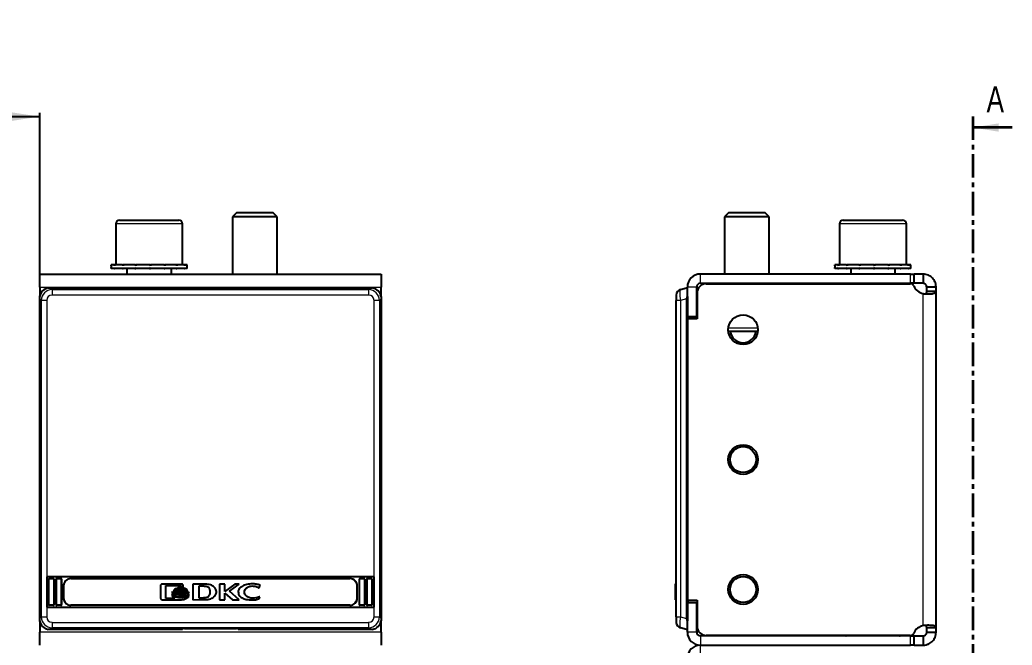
# Model space of a CAD drawing. Header units: millimetres. Extents: x 0 to 1204, y -157 to 588.
# Drawn here: x 266 to 533.4, y 389.4 to 557.9 of the extents above; entities that cross this region are included whole.
import ezdxf

# ---------------------------------------------------------------- set-up
doc = ezdxf.new("R2010")
doc.units = ezdxf.units.MM
doc.linetypes.add('CENTER', pattern=[10.16, 6.35, -1.27, 1.27, -1.27])
doc.layers.add('FORMAT', color=7, linetype='Continuous')
doc.styles.add('SLDTEXTSTYLE0', font='TXT', dxfattribs={"width": 0.75})
doc.dimstyles.new('SLDDIMSTYLE0', dxfattribs={"dimtxt": 20, "dimasz": 10, "dimexe": 0, "dimexo": 0.0625, "dimgap": 5, "dimtad": 2, "dimdec": 1, "dimrnd": 1e-09, "dimzin": 12, "dimdsep": 46, "dimtxsty": 'SLDTEXTSTYLE0', "dimsah": 1, "dimcen": 0.09, "dimadec": 0, "dimazin": 3, "dimtfac": 1, "dimtofl": 0, "dimtmove": 0, "dimatfit": 3, "dimfxl": 0, "dimfrac": 2, "dimtolj": 1, "dimtzin": 12, "dimarcsym": 0})

# ---------------------------------------------------------------- blocks, each defined once
blk = doc.blocks.new('_D_2')
at = {"layer": 'FORMAT'}
for p, q in [((155.39, 489.4), (155.39, 532.81)), ((271.39, 489.4), (271.39, 532.81)), ((155.39, 531.81), (271.39, 531.81))]:
    blk.add_line(p, q, dxfattribs=at)
for points in [[(155.39, 531.81), (165.39, 530.27), (165.39, 533.34)], [(271.39, 531.81), (261.39, 533.34), (261.39, 530.27)]]:
    blk.add_solid(points, dxfattribs=at)
at = {"layer": 'FORMAT', "insert": (191.22, 557.59), "char_height": 20, "attachment_point": 1, "style": 'SLDTEXTSTYLE0'}
blk.add_mtext('116', dxfattribs=at)

msp = doc.modelspace()

# ---------------------------------------------------------------- linework, layer by layer
at = {"color": 7, "linetype": 'CENTER', "lineweight": 35}
msp.add_line((522.79, 531.87), (522.79, 263.4), dxfattribs=at)
at = {"color": 7, "linetype": 'Continuous', "lineweight": 35}
msp.add_line((533.43, 528.87), (522.79, 528.87), dxfattribs=at)
at = {"color": 7, "linetype": 'Continuous', "lineweight": 25}
for p, q in [((324.46, 505.89), (323.39, 504.82)), ((334.31, 505.89), (324.46, 505.89)), ((335.39, 504.82), (334.31, 505.89)), ((456.99, 505.89), (455.92, 504.82)), ((466.84, 505.89), (456.99, 505.89)), ((467.92, 504.82), (466.84, 505.89)), ((291.89, 502.89), (291.89, 491.89)), ((292.89, 503.89), (301.32, 503.89)), ((301.32, 503.89), (308.89, 503.89)), ((309.89, 491.89), (309.89, 502.89)), ((323.39, 504.82), (323.39, 489.39)), ((335.39, 504.82), (323.39, 504.82)), ((335.39, 489.39), (335.39, 504.82)), ((455.92, 504.82), (455.92, 489.39)), ((467.92, 504.82), (455.92, 504.82)), ((467.92, 489.39), (467.92, 504.82)), ((486.92, 502.89), (486.92, 491.89)), ((487.92, 503.89), (503.92, 503.89)), ((503.92, 503.89), (503.92, 503.89)), ((504.92, 491.89), (504.92, 502.89)), ((271.39, 485.89), (271.39, 489.39)), ((271.39, 489.39), (363.39, 489.39)), ((290.64, 491.89), (290.64, 490.89)), ((290.64, 491.89), (290.64, 491.64)), ((291.45, 491.89), (290.64, 491.89)), ((290.64, 491.89), (290.64, 491.89)), ((290.64, 490.89), (290.64, 491.14)), ((291.45, 490.89), (290.64, 490.89)), ((290.64, 490.89), (290.64, 490.89)), ((291.45, 491.89), (291.56, 491.89)), ((291.45, 490.89), (291.56, 490.89)), ((291.56, 491.89), (291.56, 491.64)), ((293.71, 491.89), (291.56, 491.89)), ((291.56, 490.89), (291.56, 491.14)), ((293.71, 490.89), (291.56, 490.89)), ((293.71, 491.89), (293.89, 491.89)), ((293.71, 490.89), (293.89, 490.89)), ((293.89, 491.89), (293.89, 491.64)), ((297.06, 491.89), (293.89, 491.89)), ((293.89, 490.89), (293.89, 491.14)), ((297.06, 490.89), (293.89, 490.89)), ((294.89, 490.89), (294.89, 489.39)), ((297.06, 491.89), (297.29, 491.89)), ((297.06, 490.89), (297.29, 490.89)), ((297.29, 491.89), (297.29, 491.64)), ((300.99, 491.89), (297.29, 491.89)), ((297.29, 490.89), (297.29, 491.14)), ((300.99, 490.89), (297.29, 490.89)), ((300.99, 491.89), (301.07, 491.89)), ((300.99, 490.89), (301.15, 490.89)), ((301.15, 490.89), (301.23, 490.89)), ((301.19, 491.89), (301.23, 491.89)), ((301.23, 491.89), (301.23, 491.64)), ((304.9, 491.89), (301.23, 491.89)), ((301.23, 490.89), (301.23, 491.14)), ((304.9, 490.89), (301.23, 490.89)), ((304.9, 491.89), (305.13, 491.89)), ((304.9, 490.89), (305.13, 490.89)), ((305.13, 491.89), (305.13, 491.64)), ((308.2, 491.89), (305.13, 491.89)), ((305.13, 490.89), (305.13, 491.14)), ((308.2, 490.89), (305.13, 490.89)), ((306.89, 489.39), (306.89, 490.89)), ((308.2, 491.89), (308.38, 491.89)), ((308.2, 490.89), (308.38, 490.89)), ((308.38, 491.89), (308.38, 491.64)), ((310.39, 491.89), (308.38, 491.89)), ((308.38, 490.89), (308.38, 491.14)), ((310.39, 490.89), (308.38, 490.89)), ((310.39, 491.89), (310.48, 491.89)), ((310.39, 490.89), (310.48, 490.89)), ((310.48, 491.89), (310.48, 491.64)), ((311.14, 491.89), (310.48, 491.89)), ((310.48, 490.89), (310.48, 491.14)), ((311.14, 490.89), (310.48, 490.89)), ((311.14, 490.89), (311.14, 491.89)), ((363.39, 489.39), (363.39, 485.89)), ((506.02, 489.39), (449.42, 489.39)), ((485.67, 491.89), (485.67, 490.89)), ((485.67, 491.89), (485.67, 491.64)), ((486.5, 491.89), (485.67, 491.89)), ((485.67, 491.89), (485.67, 491.89)), ((485.67, 490.89), (485.67, 491.14)), ((486.5, 490.89), (485.67, 490.89)), ((485.67, 490.89), (485.67, 490.89)), ((486.5, 491.89), (486.61, 491.89)), ((486.5, 490.89), (486.61, 490.89)), ((486.61, 491.89), (486.61, 491.64)), ((488.77, 491.89), (486.61, 491.89)), ((486.61, 490.89), (486.61, 491.14)), ((488.77, 490.89), (486.61, 490.89)), ((488.77, 491.89), (488.95, 491.89)), ((488.77, 490.89), (488.95, 490.89)), ((488.95, 491.89), (488.95, 491.64)), ((492.13, 491.89), (488.95, 491.89)), ((488.95, 490.89), (488.95, 491.14)), ((492.13, 490.89), (488.95, 490.89)), ((489.92, 490.89), (489.92, 489.39)), ((492.13, 491.89), (492.36, 491.89)), ((492.13, 490.89), (492.36, 490.89)), ((492.36, 491.89), (492.36, 491.64)), ((496.06, 491.89), (492.36, 491.89)), ((492.36, 490.89), (492.36, 491.14)), ((496.06, 490.89), (492.36, 490.89)), ((496.06, 491.89), (496.31, 491.89)), ((496.06, 491.89), (496.14, 491.89)), ((496.06, 490.89), (496.22, 490.89)), ((496.22, 490.89), (496.31, 490.89)), ((496.26, 491.89), (496.31, 491.89)), ((496.31, 491.89), (496.31, 491.64)), ((499.97, 491.89), (496.31, 491.89)), ((496.31, 490.89), (496.31, 491.14)), ((499.97, 490.89), (496.31, 490.89)), ((499.97, 491.89), (500.2, 491.89)), ((499.97, 490.89), (500.2, 490.89)), ((500.2, 491.89), (500.2, 491.64)), ((503.27, 491.89), (500.2, 491.89)), ((500.2, 490.89), (500.2, 491.14)), ((503.27, 490.89), (500.2, 490.89)), ((501.92, 489.39), (501.92, 490.89)), ((503.27, 491.89), (503.44, 491.89)), ((503.27, 490.89), (503.44, 490.89)), ((503.44, 491.89), (503.44, 491.64)), ((505.44, 491.89), (503.44, 491.89)), ((503.44, 490.89), (503.44, 491.14)), ((505.44, 490.89), (503.44, 490.89)), ((505.44, 491.89), (505.53, 491.89)), ((505.44, 490.89), (505.53, 490.89)), ((505.53, 491.89), (505.53, 491.64)), ((506.17, 491.89), (505.53, 491.89)), ((505.53, 490.89), (505.53, 491.14)), ((506.17, 490.89), (505.53, 490.89)), ((506.02, 489.39), (507.02, 489.39)), ((506.17, 490.89), (506.17, 491.89)), ((509.42, 489.39), (507.01, 489.39)), ((507.02, 486.89), (507.02, 489.39)), ((509.42, 489.39), (509.42, 486.89)), ((449.42, 486.89), (506.02, 486.89)), ((451.02, 486.79), (505.99, 486.79)), ((451.67, 486.89), (451.67, 486.79)), ((451.96, 486.89), (451.96, 486.79)), ((453.65, 486.89), (453.65, 486.79)), ((456.59, 486.89), (456.59, 486.79)), ((460.35, 486.89), (460.35, 486.79)), ((464.35, 486.89), (464.35, 486.79)), ((467.97, 486.89), (467.97, 486.79)), ((470.68, 486.89), (470.68, 486.79)), ((472.05, 486.89), (472.05, 486.79)), ((472.17, 486.79), (472.17, 486.89)), ((507.02, 486.89), (506.02, 486.89)), ((509.42, 486.89), (507.01, 486.89)), ((271.39, 485.89), (271.39, 483.37)), ((273.66, 485.64), (274.28, 485.64)), ((274.28, 485.64), (309.89, 485.64)), ((309.89, 485.64), (309.89, 485.51)), ((310.39, 485.37), (324.39, 485.37)), ((324.89, 485.51), (324.89, 485.64)), ((324.89, 485.64), (360.49, 485.64)), ((360.49, 485.64), (361.11, 485.64)), ((363.39, 483.37), (363.39, 485.89)), ((444.03, 485.19), (445.72, 485.64)), ((445.72, 485.64), (445.92, 485.64)), ((445.92, 477.94), (445.92, 485.89)), ((448.42, 477.94), (448.42, 485.89)), ((448.52, 484.29), (448.52, 477.29)), ((512.92, 485.89), (510.42, 485.89)), ((510.42, 484.67), (510.42, 485.89)), ((512.92, 484.67), (510.42, 484.67)), ((512.92, 484.67), (512.92, 485.89)), ((512.92, 394.11), (512.92, 484.67)), ((271.39, 482.74), (271.39, 483.37)), ((271.39, 396.54), (271.39, 482.74)), ((363.39, 483.37), (363.39, 482.74)), ((363.39, 482.74), (363.39, 396.54)), ((442.92, 483.74), (442.92, 482.29)), ((442.92, 407.84), (442.92, 482.29)), ((445.72, 482.74), (445.72, 396.54)), ((445.92, 483.37), (445.92, 395.92)), ((448.52, 478.87), (448.42, 478.66)), ((445.92, 477.94), (448.42, 477.94)), ((445.92, 401.49), (445.92, 477.29)), ((448.52, 477.29), (445.92, 477.29)), ((464.89, 473.89), (456.95, 473.89)), ((361.48, 407.84), (273.29, 407.84)), ((273.29, 407.84), (273.29, 399.64)), ((273.79, 400.34), (273.79, 407.14)), ((273.99, 407.34), (275.09, 407.34)), ((275.29, 407.14), (275.29, 400.34)), ((275.79, 400.34), (275.79, 407.14)), ((275.99, 407.34), (277.09, 407.34)), ((277.29, 407.14), (277.29, 400.34)), ((279.79, 407.34), (354.98, 407.34)), ((357.48, 407.14), (357.48, 400.34)), ((357.68, 407.34), (358.78, 407.34)), ((358.98, 400.34), (358.98, 407.14)), ((359.48, 407.14), (359.48, 400.34)), ((359.68, 407.34), (360.78, 407.34)), ((360.98, 400.34), (360.98, 407.14)), ((361.48, 399.64), (361.48, 407.84)), ((442.92, 399.64), (442.92, 407.84)), ((277.79, 402.14), (277.79, 405.34)), ((303.96, 405.4), (303.96, 402.08)), ((309.64, 405.84), (304.39, 405.84)), ((305.37, 405.51), (309.54, 405.51)), ((305.37, 401.97), (305.37, 405.51)), ((307.11, 403.83), (307.11, 403.38)), ((309.54, 405.51), (309.54, 405.12)), ((309.54, 405.12), (310.07, 405.12)), ((310.07, 405.12), (310.07, 405.4)), ((315.53, 405.86), (312.7, 405.84)), ((312.7, 405.84), (312.7, 401.64)), ((315.32, 405.28), (314.28, 405.26)), ((314.28, 405.26), (314.28, 402.16)), ((319.81, 405.84), (319.81, 401.64)), ((321.3, 405.84), (319.81, 405.84)), ((321.3, 403.87), (321.3, 405.84)), ((323.97, 405.84), (321.3, 403.87)), ((322.56, 403.98), (325.1, 405.84)), ((325.16, 401.64), (322.56, 403.98)), ((325.1, 405.84), (323.97, 405.84)), ((330.37, 404.82), (330.56, 404.82)), ((330.56, 404.82), (330.81, 405.55)), ((356.98, 402.14), (356.98, 405.34)), ((442.72, 405.9), (442.92, 405.9)), ((442.72, 405.55), (442.92, 405.55)), ((442.72, 404.82), (442.72, 405.55)), ((442.72, 404.82), (442.92, 404.82)), ((442.72, 403.87), (442.72, 403.98)), ((304.39, 401.64), (309.64, 401.64)), ((307.83, 401.96), (305.37, 401.97)), ((307.11, 403.11), (307.11, 402.65)), ((311.56, 403.27), (311.56, 403.72)), ((311.56, 402.54), (311.56, 403.01)), ((312.7, 401.64), (315.39, 401.65)), ((314.28, 402.16), (315.23, 402.18)), ((315.39, 401.65), (315.4, 401.65)), ((315.4, 401.65), (315.42, 401.65)), ((319.81, 401.64), (321.32, 401.64)), ((321.32, 403.41), (323.33, 401.64)), ((321.32, 401.64), (321.32, 403.41)), ((323.33, 401.64), (325.16, 401.64)), ((330.55, 401.88), (330.73, 402.42)), ((330.73, 402.42), (330.58, 402.42)), ((442.72, 402.42), (442.92, 402.42)), ((442.72, 401.88), (442.72, 402.42)), ((442.72, 401.88), (442.92, 401.88)), ((442.72, 401.59), (442.92, 401.59)), ((445.92, 401.49), (448.52, 401.49)), ((448.52, 401.49), (448.52, 394.49)), ((273.29, 399.64), (361.48, 399.64)), ((275.09, 400.14), (273.99, 400.14)), ((277.09, 400.14), (275.99, 400.14)), ((354.98, 400.14), (279.79, 400.14)), ((358.78, 400.14), (357.68, 400.14)), ((360.78, 400.14), (359.68, 400.14)), ((442.92, 396.99), (442.92, 399.64)), ((445.92, 392.89), (445.92, 400.84)), ((445.92, 400.84), (448.42, 400.84)), ((448.42, 392.89), (448.42, 400.84)), ((448.52, 400.41), (448.42, 400.63)), ((271.39, 395.92), (271.39, 396.54)), ((271.39, 395.92), (271.39, 392.89)), ((363.39, 396.54), (363.39, 395.92)), ((363.39, 392.89), (363.39, 395.92)), ((442.92, 396.99), (442.92, 395.54)), ((274.28, 393.64), (273.66, 393.64)), ((309.89, 393.64), (274.28, 393.64)), ((309.89, 393.64), (309.89, 393.78)), ((310.39, 393.91), (324.39, 393.91)), ((324.89, 393.78), (324.89, 393.64)), ((360.49, 393.64), (324.89, 393.64)), ((361.11, 393.64), (360.49, 393.64)), ((445.72, 393.64), (444.03, 394.09)), ((445.92, 393.64), (445.72, 393.64)), ((510.42, 394.11), (512.92, 394.11)), ((510.42, 392.89), (510.42, 394.11)), ((512.92, 392.89), (512.92, 394.11)), ((271.39, 389.39), (271.39, 392.89)), ((363.39, 392.89), (363.39, 389.39)), ((506.02, 391.89), (449.42, 391.89)), ((505.99, 391.99), (451.02, 391.99)), ((506.02, 391.89), (507.02, 391.89)), ((507.01, 391.89), (509.42, 391.89)), ((507.02, 389.39), (507.02, 391.89)), ((509.42, 391.89), (509.42, 389.39)), ((510.42, 392.89), (512.92, 392.89)), ((449.42, 389.39), (506.02, 389.39)), ((507.02, 389.39), (506.02, 389.39)), ((507.01, 389.39), (509.42, 389.39))]:
    msp.add_line(p, q, dxfattribs=at)
at = {"color": 8, "linetype": 'Continuous', "lineweight": 18}
for p, q in [((301.38, 502.89), (291.89, 502.89)), ((309.89, 502.89), (301.38, 502.89)), ((504.92, 502.89), (486.92, 502.89)), ((449.42, 486.89), (449.42, 489.39)), ((506.02, 486.89), (506.02, 489.39)), ((271.39, 485.89), (363.39, 485.89)), ((274.28, 485.64), (274.74, 485.19)), ((274.74, 485.19), (274.74, 483.74)), ((274.74, 485.19), (360.04, 485.19)), ((360.04, 485.19), (360.49, 485.64)), ((360.04, 483.74), (360.04, 485.19)), ((448.42, 485.89), (445.92, 485.89)), ((509.42, 394.67), (509.42, 484.12)), ((271.84, 482.29), (271.39, 482.74)), ((273.29, 482.29), (271.84, 482.29)), ((271.84, 396.99), (271.84, 482.29)), ((273.29, 482.29), (273.29, 407.84)), ((360.04, 483.74), (274.74, 483.74)), ((361.48, 407.84), (361.48, 482.29)), ((362.93, 482.29), (361.48, 482.29)), ((363.39, 482.74), (362.93, 482.29)), ((362.93, 482.29), (362.93, 396.99)), ((444.03, 482.29), (442.92, 482.29)), ((445.72, 482.74), (444.03, 482.29)), ((444.03, 482.29), (444.03, 396.99)), ((446.11, 477.94), (446.11, 477.29)), ((456.95, 474.89), (464.89, 474.89)), ((273.79, 407.14), (273.89, 407.14)), ((273.79, 400.34), (273.79, 407.14)), ((273.79, 407.14), (273.79, 407.14)), ((273.89, 407.14), (273.89, 400.34)), ((273.99, 407.24), (273.99, 407.34)), ((273.99, 407.34), (275.09, 407.34)), ((273.99, 407.34), (273.99, 407.34)), ((275.09, 407.24), (273.99, 407.24)), ((275.09, 407.24), (275.09, 407.34)), ((275.09, 407.34), (275.09, 407.34)), ((275.19, 400.34), (275.19, 407.14)), ((275.19, 407.14), (275.29, 407.14)), ((275.29, 407.14), (275.29, 400.34)), ((275.29, 407.14), (275.29, 407.14)), ((275.79, 400.34), (275.79, 407.14)), ((275.79, 407.14), (275.89, 407.14)), ((275.79, 407.14), (275.79, 407.14)), ((275.89, 407.14), (275.89, 400.34)), ((275.99, 407.24), (275.99, 407.34)), ((275.99, 407.34), (277.09, 407.34)), ((275.99, 407.34), (275.99, 407.34)), ((277.09, 407.24), (275.99, 407.24)), ((277.09, 407.24), (277.09, 407.34)), ((277.09, 407.34), (277.09, 407.34)), ((277.19, 400.34), (277.19, 407.14)), ((277.19, 407.14), (277.29, 407.14)), ((277.29, 407.14), (277.29, 400.34)), ((277.29, 407.14), (277.29, 407.14)), ((279.79, 407.34), (354.98, 407.34)), ((279.79, 407.24), (279.79, 407.34)), ((279.79, 407.34), (279.79, 407.34)), ((354.98, 407.24), (279.79, 407.24)), ((354.98, 407.34), (354.98, 407.24)), ((354.98, 407.34), (354.98, 407.34)), ((357.49, 407.14), (357.48, 407.14)), ((357.49, 407.14), (357.59, 407.14)), ((357.49, 400.34), (357.49, 407.14)), ((357.59, 407.14), (357.59, 400.34)), ((357.68, 407.34), (357.68, 407.24)), ((357.68, 407.34), (358.78, 407.34)), ((357.68, 407.34), (357.68, 407.34)), ((358.78, 407.24), (357.68, 407.24)), ((358.78, 407.34), (358.78, 407.24)), ((358.78, 407.34), (358.78, 407.34)), ((358.88, 400.34), (358.88, 407.14)), ((358.88, 407.14), (358.98, 407.14)), ((358.98, 407.14), (358.98, 400.34)), ((358.98, 407.14), (358.98, 407.14)), ((359.49, 407.14), (359.48, 407.14)), ((359.49, 400.34), (359.49, 407.14)), ((359.59, 407.14), (359.49, 407.14)), ((359.59, 407.14), (359.59, 400.34)), ((359.68, 407.24), (359.68, 407.34)), ((359.68, 407.34), (360.78, 407.34)), ((359.68, 407.34), (359.68, 407.34)), ((360.78, 407.24), (359.68, 407.24)), ((360.78, 407.24), (360.78, 407.34)), ((360.78, 407.34), (360.78, 407.34)), ((360.88, 400.34), (360.88, 407.14)), ((360.98, 407.14), (360.88, 407.14)), ((360.98, 407.14), (360.98, 400.34)), ((360.98, 407.14), (360.98, 407.14)), ((277.79, 402.14), (277.79, 405.34)), ((277.89, 405.34), (277.79, 405.34)), ((277.79, 405.34), (277.79, 405.34)), ((277.89, 405.34), (277.89, 402.14)), ((356.98, 405.34), (356.88, 405.34)), ((356.88, 402.14), (356.88, 405.34)), ((356.98, 405.34), (356.98, 402.14)), ((356.98, 405.34), (356.98, 405.34)), ((277.89, 402.14), (277.79, 402.14)), ((277.79, 402.14), (277.79, 402.14)), ((356.98, 402.14), (356.88, 402.14)), ((356.98, 402.14), (356.98, 402.14)), ((442.72, 403.7), (442.92, 403.7)), ((446.11, 401.49), (446.11, 400.84)), ((273.29, 399.64), (273.29, 396.99)), ((273.79, 400.34), (273.89, 400.34)), ((273.79, 400.34), (273.79, 400.34)), ((273.99, 400.24), (275.09, 400.24)), ((273.99, 400.14), (273.99, 400.24)), ((275.09, 400.14), (273.99, 400.14)), ((273.99, 400.14), (273.99, 400.14)), ((275.09, 400.14), (275.09, 400.24)), ((275.09, 400.14), (275.09, 400.14)), ((275.19, 400.34), (275.29, 400.34)), ((275.29, 400.34), (275.29, 400.34)), ((275.79, 400.34), (275.89, 400.34)), ((275.79, 400.34), (275.79, 400.34)), ((275.99, 400.24), (277.09, 400.24)), ((275.99, 400.14), (275.99, 400.24)), ((277.09, 400.14), (275.99, 400.14)), ((275.99, 400.14), (275.99, 400.14)), ((277.09, 400.14), (277.09, 400.24)), ((277.09, 400.14), (277.09, 400.14)), ((277.19, 400.34), (277.29, 400.34)), ((277.29, 400.34), (277.29, 400.34)), ((279.79, 400.24), (354.98, 400.24)), ((279.79, 400.24), (279.79, 400.14)), ((354.98, 400.14), (279.79, 400.14)), ((279.79, 400.14), (279.79, 400.14)), ((354.98, 400.14), (354.98, 400.24)), ((354.98, 400.14), (354.98, 400.14)), ((357.48, 400.34), (357.49, 400.34)), ((357.49, 400.34), (357.59, 400.34)), ((357.68, 400.24), (358.78, 400.24)), ((357.68, 400.24), (357.68, 400.14)), ((358.78, 400.14), (357.68, 400.14)), ((357.68, 400.14), (357.68, 400.14)), ((358.78, 400.24), (358.78, 400.14)), ((358.78, 400.14), (358.78, 400.14)), ((358.88, 400.34), (358.98, 400.34)), ((358.98, 400.34), (358.98, 400.34)), ((359.48, 400.34), (359.49, 400.34)), ((359.59, 400.34), (359.49, 400.34)), ((359.68, 400.24), (360.78, 400.24)), ((359.68, 400.14), (359.68, 400.24)), ((360.78, 400.14), (359.68, 400.14)), ((359.68, 400.14), (359.68, 400.14)), ((360.78, 400.14), (360.78, 400.24)), ((360.78, 400.14), (360.78, 400.14)), ((360.98, 400.34), (360.88, 400.34)), ((360.98, 400.34), (360.98, 400.34)), ((361.48, 396.99), (361.48, 399.64)), ((271.39, 396.54), (271.84, 396.99)), ((271.84, 396.99), (273.29, 396.99)), ((361.48, 396.99), (362.93, 396.99)), ((362.93, 396.99), (363.39, 396.54)), ((442.92, 396.99), (444.03, 396.99)), ((444.03, 396.99), (445.72, 396.54)), ((274.74, 394.09), (274.28, 393.64)), ((274.74, 395.54), (360.04, 395.54)), ((274.74, 395.54), (274.74, 394.09)), ((360.04, 394.09), (274.74, 394.09)), ((360.04, 394.09), (360.04, 395.54)), ((360.49, 393.64), (360.04, 394.09)), ((363.39, 392.89), (271.39, 392.89)), ((448.42, 392.89), (445.92, 392.89)), ((449.42, 391.89), (449.42, 389.39)), ((506.02, 389.39), (506.02, 391.89)), ((449.42, 386.89), (449.42, 389.39))]:
    msp.add_line(p, q, dxfattribs=at)
at = {"color": 7, "linetype": 'Continuous', "lineweight": 25}
for centre, radius in [((460.92, 474.39), 4), ((460.92, 439.39), 4), ((460.92, 439.39), 3.5), ((460.92, 404.39), 4), ((460.92, 404.39), 3.5)]:
    msp.add_circle(centre, radius, dxfattribs=at)
for centre, radius, start, end in [((292.89, 502.89), 1, 90, 180), ((308.89, 502.89), 1, 0, 90), ((487.92, 502.89), 1, 90, 180), ((503.92, 502.89), 1, 0, 90), ((449.42, 485.89), 3.5, 90, 180), ((449.42, 485.89), 1, 90, 180), ((451.02, 484.29), 2.5, 90, 180), ((488.57, 486.54), 0.35, 45.5847, 90), ((503.27, 486.54), 0.35, 90, 134.4153), ((505.99, 485.79), 1, 22.8854, 90), ((444.42, 483.74), 1.5, 105, 180), ((510.14, 487.54), 3.5, 202.8854, 258.1052), ((460.92, 474.39), 3.5, 188.2132, 351.7868), ((273.99, 407.14), 0.2, 90, 180), ((275.09, 407.14), 0.2, 360, 90), ((275.99, 407.14), 0.2, 90, 180), ((277.09, 407.14), 0.2, 0, 90), ((279.79, 405.34), 2, 90, 180), ((354.98, 405.34), 2, 0, 90), ((357.68, 407.14), 0.2, 90, 180), ((358.78, 407.14), 0.2, 0, 90), ((359.68, 407.14), 0.2, 90, 180), ((360.78, 407.14), 0.2, 0, 90), ((279.79, 402.14), 2, 180, 270), ((354.98, 402.14), 2, 270, 0), ((273.99, 400.34), 0.2, 180, 270), ((275.09, 400.34), 0.2, 270, 360), ((275.99, 400.34), 0.2, 180, 270), ((277.09, 400.34), 0.2, 270, 0), ((357.68, 400.34), 0.2, 180, 270), ((358.78, 400.34), 0.2, 270, 360), ((359.68, 400.34), 0.2, 180, 270), ((360.78, 400.34), 0.2, 270, 360), ((444.42, 395.54), 1.5, 180, 255), ((451.02, 394.49), 2.5, 180, 270), ((510.14, 391.24), 3.5, 101.8948, 157.1146), ((449.42, 392.89), 3.5, 180, 270), ((449.42, 392.89), 1, 180, 270), ((488.57, 392.24), 0.35, 270, 314.4153), ((503.27, 392.24), 0.35, 225.5847, 270), ((505.99, 392.99), 1, 270, 337.1146), ((449.42, 385.89), 3.5, 90, 180)]:
    msp.add_arc(centre, radius, start, end, dxfattribs=at)
at = {"color": 8, "linetype": 'Continuous', "lineweight": 18}
for centre, radius, start, end in [((273.99, 407.14), 0.198, 90, 180), ((273.99, 407.14), 0.0982, 90, 180), ((275.09, 407.14), 0.198, 360, 90), ((275.09, 407.14), 0.0982, 0, 90), ((275.99, 407.14), 0.198, 90, 180), ((275.99, 407.14), 0.0982, 90, 180), ((277.09, 407.14), 0.198, 0, 90), ((277.09, 407.14), 0.0982, 0, 90), ((279.79, 405.34), 2, 90, 180), ((279.79, 405.34), 1.9, 90, 180), ((354.98, 405.34), 2, 0, 90), ((354.98, 405.34), 1.9, 0, 90), ((357.68, 407.14), 0.198, 90, 180), ((357.68, 407.14), 0.0982, 90, 180), ((358.78, 407.14), 0.198, 0, 90), ((358.78, 407.14), 0.0982, 0, 90), ((359.68, 407.14), 0.198, 90, 180), ((359.68, 407.14), 0.0982, 90, 180), ((360.78, 407.14), 0.198, 0, 90), ((360.78, 407.14), 0.0982, 0, 90), ((279.79, 402.14), 2, 180, 270), ((279.79, 402.14), 1.9, 180, 270), ((354.98, 402.14), 1.9, 270, 0), ((354.98, 402.14), 2, 270, 0), ((273.99, 400.34), 0.198, 180, 270), ((273.99, 400.34), 0.0982, 180, 270), ((275.09, 400.34), 0.0982, 270, 0), ((275.09, 400.34), 0.198, 270, 360), ((275.99, 400.34), 0.198, 180, 270), ((275.99, 400.34), 0.0982, 180, 270), ((277.09, 400.34), 0.0982, 270, 0), ((277.09, 400.34), 0.198, 270, 0), ((357.68, 400.34), 0.198, 180, 270), ((357.68, 400.34), 0.0982, 180, 270), ((358.78, 400.34), 0.0982, 270, 0), ((358.78, 400.34), 0.198, 270, 360), ((359.68, 400.34), 0.198, 180, 270), ((359.68, 400.34), 0.0982, 180, 270), ((360.78, 400.34), 0.0982, 270, 0), ((360.78, 400.34), 0.198, 270, 360)]:
    msp.add_arc(centre, radius, start, end, dxfattribs=at)
at = {"color": 7, "linetype": 'Continuous', "lineweight": 25}
for centre, major_axis, ratio, start_param, end_param in [((274.44, 482.59), (2.27, -2.27), 0.935113, 2.575748, 3.707437), ((310.39, 485.51), (0.5, 0), 0.267949, 3.141593, 4.712389), ((324.39, 485.51), (0.5, 0), 0.267949, 4.712389, 6.283185), ((360.33, 482.59), (-2.27, -2.27), 0.935113, 2.575748, 3.707437), ((457.31, 485.64), (-11.57, -3.1), 0.250563, 6.030113, 6.216148), ((274.44, 396.69), (2.27, 2.27), 0.935113, 2.575748, 3.707437), ((360.33, 396.69), (-2.27, 2.27), 0.935113, 2.575748, 3.707437), ((457.31, 393.64), (-11.57, 3.1), 0.250563, 0.067037, 0.253072), ((310.39, 393.78), (0.5, 0), 0.267949, 1.570796, 3.141593), ((324.39, 393.78), (0.5, 0), 0.267949, 0, 1.570796)]:
    msp.add_ellipse(centre, major_axis=major_axis, ratio=ratio, start_param=start_param, end_param=end_param, dxfattribs=at)
at = {"color": 8, "linetype": 'Continuous', "lineweight": 18}
for centre, major_axis, ratio, start_param, end_param in [((274.84, 482.19), (2.13, -2.13), 0.997754, 2.389713, 3.893472), ((359.93, 482.19), (2.13, 2.13), 0.997754, 5.531306, 7.035065), ((444.42, 482.19), (-0.38, 3), 0.123038, 0.016741, 1.520499), ((274.84, 482.19), (1.13, -1.13), 0.935113, 2.389713, 3.893472), ((359.93, 482.19), (-1.13, -1.13), 0.935113, 2.389713, 3.893472), ((274.84, 397.1), (2.13, 2.13), 0.997754, 2.389713, 3.893472), ((274.84, 397.1), (1.13, 1.13), 0.935113, 2.389713, 3.893472), ((359.93, 397.1), (-1.13, 1.13), 0.935113, 2.389713, 3.893472), ((359.93, 397.1), (-2.13, 2.13), 0.997754, 2.389713, 3.893472), ((444.42, 397.1), (0.38, 3), 0.123038, 1.621093, 3.124852)]:
    msp.add_ellipse(centre, major_axis=major_axis, ratio=ratio, start_param=start_param, end_param=end_param, dxfattribs=at)
at = {"color": 7, "linetype": 'Continuous', "lineweight": 25}
for points, knots in [([(290.64, 491.64), (290.64, 491.68), (290.64, 491.75), (290.64, 491.83), (290.64, 491.87), (290.64, 491.89)], [0, 0, 0, 0, 0.499981, 0.749988, 1, 1, 1, 1]), ([(290.64, 490.89), (290.64, 490.91), (290.64, 490.95), (290.64, 491.04), (290.64, 491.1), (290.64, 491.14)], [0, 0, 0, 0, 0.25014, 0.50028, 1, 1, 1, 1]), ([(291.56, 491.64), (291.54, 491.68), (291.51, 491.75), (291.48, 491.83), (291.46, 491.87), (291.45, 491.89)], [0, 0, 0, 0, 0.499981, 0.749988, 1, 1, 1, 1]), ([(291.45, 490.89), (291.46, 490.91), (291.48, 490.95), (291.51, 491.04), (291.54, 491.1), (291.56, 491.14)], [0, 0, 0, 0, 0.25014, 0.50028, 1, 1, 1, 1]), ([(293.89, 491.64), (293.86, 491.68), (293.81, 491.75), (293.75, 491.83), (293.72, 491.87), (293.71, 491.89)], [0, 0, 0, 0, 0.499981, 0.749988, 1, 1, 1, 1]), ([(293.71, 490.89), (293.72, 490.91), (293.75, 490.95), (293.81, 491.04), (293.86, 491.1), (293.89, 491.14)], [0, 0, 0, 0, 0.25014, 0.50028, 1, 1, 1, 1]), ([(297.29, 491.64), (297.25, 491.68), (297.19, 491.75), (297.11, 491.83), (297.07, 491.87), (297.06, 491.89)], [0, 0, 0, 0, 0.499981, 0.749988, 1, 1, 1, 1]), ([(297.06, 490.89), (297.07, 490.91), (297.11, 490.95), (297.19, 491.04), (297.25, 491.1), (297.29, 491.14)], [0, 0, 0, 0, 0.25014, 0.50028, 1, 1, 1, 1]), ([(301.23, 491.64), (301.19, 491.68), (301.13, 491.75), (301.05, 491.83), (301.01, 491.87), (300.99, 491.89)], [0, 0, 0, 0, 0.4999808, 0.7499881, 1, 1, 1, 1]), ([(300.99, 490.89), (301.01, 490.91), (301.05, 490.95), (301.13, 491.04), (301.19, 491.1), (301.23, 491.14)], [0, 0, 0, 0, 0.25014, 0.50028, 1, 1, 1, 1]), ([(301.23, 491.64), (301.22, 491.71), (301.19, 491.84), (301.16, 491.88), (301.15, 491.89)], [0, 0, 0, 0, 0.5617942, 1, 1, 1, 1]), ([(301.23, 491.14), (301.22, 491.07), (301.19, 490.94), (301.16, 490.91), (301.15, 490.89)], [0, 0, 0, 0, 0.561794, 1, 1, 1, 1]), ([(305.13, 491.64), (305.09, 491.68), (305.03, 491.75), (304.96, 491.83), (304.92, 491.87), (304.9, 491.89)], [0, 0, 0, 0, 0.499981, 0.749988, 1, 1, 1, 1]), ([(304.9, 490.89), (304.92, 490.91), (304.96, 490.95), (305.03, 491.04), (305.09, 491.1), (305.13, 491.14)], [0, 0, 0, 0, 0.2501401, 0.5002802, 1, 1, 1, 1]), ([(308.38, 491.64), (308.35, 491.68), (308.3, 491.75), (308.25, 491.83), (308.22, 491.87), (308.2, 491.89)], [0, 0, 0, 0, 0.499981, 0.749988, 1, 1, 1, 1]), ([(308.2, 490.89), (308.22, 490.91), (308.25, 490.95), (308.3, 491.04), (308.35, 491.1), (308.38, 491.14)], [0, 0, 0, 0, 0.25014, 0.50028, 1, 1, 1, 1]), ([(310.48, 491.64), (310.47, 491.68), (310.45, 491.75), (310.42, 491.83), (310.4, 491.87), (310.39, 491.89)], [0, 0, 0, 0, 0.499981, 0.749988, 1, 1, 1, 1]), ([(310.39, 490.89), (310.4, 490.91), (310.42, 490.95), (310.45, 491.04), (310.47, 491.1), (310.48, 491.14)], [0, 0, 0, 0, 0.25014, 0.50028, 1, 1, 1, 1]), ([(485.67, 491.64), (485.67, 491.68), (485.67, 491.75), (485.67, 491.83), (485.67, 491.87), (485.67, 491.89)], [0, 0, 0, 0, 0.499981, 0.749988, 1, 1, 1, 1]), ([(485.67, 490.89), (485.67, 490.91), (485.67, 490.95), (485.67, 491.04), (485.67, 491.1), (485.67, 491.14)], [0, 0, 0, 0, 0.25014, 0.50028, 1, 1, 1, 1]), ([(486.61, 491.64), (486.59, 491.68), (486.56, 491.75), (486.53, 491.83), (486.51, 491.87), (486.5, 491.89)], [0, 0, 0, 0, 0.499981, 0.749988, 1, 1, 1, 1]), ([(486.5, 490.89), (486.51, 490.91), (486.53, 490.95), (486.56, 491.04), (486.59, 491.1), (486.61, 491.14)], [0, 0, 0, 0, 0.25014, 0.50028, 1, 1, 1, 1]), ([(488.95, 491.64), (488.92, 491.68), (488.88, 491.75), (488.82, 491.83), (488.79, 491.87), (488.77, 491.89)], [0, 0, 0, 0, 0.499981, 0.749988, 1, 1, 1, 1]), ([(488.77, 490.89), (488.79, 490.91), (488.82, 490.95), (488.88, 491.04), (488.92, 491.1), (488.95, 491.14)], [0, 0, 0, 0, 0.25014, 0.50028, 1, 1, 1, 1]), ([(492.36, 491.64), (492.32, 491.68), (492.27, 491.75), (492.19, 491.83), (492.15, 491.87), (492.13, 491.89)], [0, 0, 0, 0, 0.499981, 0.749988, 1, 1, 1, 1]), ([(492.13, 490.89), (492.15, 490.91), (492.19, 490.95), (492.27, 491.04), (492.32, 491.1), (492.36, 491.14)], [0, 0, 0, 0, 0.2501401, 0.5002802, 1, 1, 1, 1]), ([(496.31, 491.64), (496.27, 491.68), (496.21, 491.75), (496.13, 491.83), (496.08, 491.87), (496.06, 491.89)], [0, 0, 0, 0, 0.499981, 0.749988, 1, 1, 1, 1]), ([(496.06, 490.89), (496.08, 490.91), (496.13, 490.95), (496.21, 491.04), (496.27, 491.1), (496.31, 491.14)], [0, 0, 0, 0, 0.25014, 0.50028, 1, 1, 1, 1]), ([(496.31, 491.64), (496.29, 491.71), (496.26, 491.84), (496.23, 491.88), (496.22, 491.89)], [0, 0, 0, 0, 0.561794, 1, 1, 1, 1]), ([(496.31, 491.14), (496.29, 491.07), (496.26, 490.94), (496.23, 490.91), (496.22, 490.89)], [0, 0, 0, 0, 0.561794, 1, 1, 1, 1]), ([(500.2, 491.64), (500.16, 491.68), (500.11, 491.75), (500.03, 491.83), (499.99, 491.87), (499.97, 491.89)], [0, 0, 0, 0, 0.499981, 0.749988, 1, 1, 1, 1]), ([(499.97, 490.89), (499.99, 490.91), (500.03, 490.95), (500.11, 491.04), (500.16, 491.1), (500.2, 491.14)], [0, 0, 0, 0, 0.25014, 0.50028, 1, 1, 1, 1]), ([(503.44, 491.64), (503.41, 491.68), (503.37, 491.75), (503.31, 491.83), (503.28, 491.87), (503.27, 491.89)], [0, 0, 0, 0, 0.499981, 0.749988, 1, 1, 1, 1]), ([(503.27, 490.89), (503.28, 490.91), (503.31, 490.95), (503.37, 491.04), (503.41, 491.1), (503.44, 491.14)], [0, 0, 0, 0, 0.25014, 0.50028, 1, 1, 1, 1]), ([(505.53, 491.64), (505.52, 491.68), (505.49, 491.75), (505.46, 491.83), (505.45, 491.87), (505.44, 491.89)], [0, 0, 0, 0, 0.4999808, 0.7499881, 1, 1, 1, 1]), ([(505.44, 490.89), (505.45, 490.91), (505.46, 490.95), (505.49, 491.04), (505.52, 491.1), (505.53, 491.14)], [0, 0, 0, 0, 0.2501401, 0.5002802, 1, 1, 1, 1]), ([(512.92, 485.89), (512.9, 486.15), (512.87, 486.64), (512.59, 487.46), (512.12, 488.17), (511.5, 488.74), (510.88, 489.1), (510.17, 489.34), (509.67, 489.37), (509.42, 489.39)], [0, 0, 0, 0, 0.144067, 0.271276, 0.474907, 0.597997, 0.726338, 0.860245, 1, 1, 1, 1]), ([(451.92, 486.79), (451.92, 486.8), (451.91, 486.84), (451.91, 486.87), (451.9, 486.89)], [0, 0, 0, 0, 0.374848, 1, 1, 1, 1]), ([(453.56, 486.79), (453.55, 486.8), (453.53, 486.84), (453.51, 486.87), (453.5, 486.89)], [0, 0, 0, 0, 0.374848, 1, 1, 1, 1]), ([(456.47, 486.79), (456.46, 486.8), (456.43, 486.84), (456.4, 486.87), (456.38, 486.89)], [0, 0, 0, 0, 0.374848, 1, 1, 1, 1]), ([(460.2, 486.79), (460.19, 486.8), (460.16, 486.84), (460.13, 486.87), (460.1, 486.89)], [0, 0, 0, 0, 0.374848, 1, 1, 1, 1]), ([(464.2, 486.79), (464.19, 486.8), (464.16, 486.84), (464.12, 486.87), (464.1, 486.89)], [0, 0, 0, 0, 0.374848, 1, 1, 1, 1]), ([(467.85, 486.79), (467.84, 486.8), (467.81, 486.84), (467.79, 486.87), (467.77, 486.89)], [0, 0, 0, 0, 0.374848, 1, 1, 1, 1]), ([(470.6, 486.79), (470.59, 486.8), (470.57, 486.84), (470.56, 486.87), (470.54, 486.89)], [0, 0, 0, 0, 0.374848, 1, 1, 1, 1]), ([(472.02, 486.79), (472.02, 486.8), (472.02, 486.84), (472.01, 486.87), (472.01, 486.89)], [0, 0, 0, 0, 0.374848, 1, 1, 1, 1]), ([(510.42, 485.89), (510.4, 486.03), (510.38, 486.22), (510.26, 486.44), (510.15, 486.58), (510.01, 486.7), (509.83, 486.81), (509.63, 486.88), (509.49, 486.89), (509.42, 486.89)], [0, 0, 0, 0, 0.2941026, 0.4063735, 0.4970139, 0.6118531, 0.7316911, 0.860101, 1, 1, 1, 1]), ([(509.42, 484.12), (509.73, 484.1), (510.32, 484.07), (511.27, 484.06), (512.14, 484.1), (512.79, 484.31), (512.88, 484.55), (512.92, 484.67)], [0, 0, 0, 0, 0.17084, 0.319217, 0.548103, 0.767822, 1, 1, 1, 1]), ([(509.42, 484.12), (509.51, 484.1), (509.68, 484.07), (509.9, 484.06), (510.06, 484.08), (510.19, 484.12), (510.29, 484.21), (510.39, 484.38), (510.41, 484.55), (510.42, 484.67)], [0, 0, 0, 0, 0.154359, 0.287283, 0.400435, 0.496544, 0.604314, 0.723151, 1, 1, 1, 1]), ([(304.39, 405.84), (304.33, 405.83), (304.2, 405.82), (304.06, 405.7), (303.97, 405.56), (303.96, 405.45), (303.96, 405.4)], [0, 0, 0, 0, 0.281303, 0.555629, 0.773878, 1, 1, 1, 1]), ([(309.36, 402.83), (309.06, 402.84), (308.51, 402.87), (307.83, 403.12), (307.34, 403.43), (307.18, 403.7), (307.11, 403.83)], [0, 0, 0, 0, 0.341641, 0.638783, 0.834973, 1, 1, 1, 1]), ([(309.36, 404.89), (309.11, 404.87), (308.64, 404.84), (308.06, 404.61), (307.64, 404.32), (307.49, 404.07), (307.42, 403.96)], [0, 0, 0, 0, 0.32886, 0.621368, 0.822445, 1, 1, 1, 1]), ([(307.42, 403.96), (307.44, 403.92), (307.46, 403.86), (307.5, 403.81), (307.51, 403.78)], [0, 0, 0, 0, 0.556647, 1, 1, 1, 1]), ([(307.51, 403.78), (307.62, 403.9), (307.85, 404.17), (308.49, 404.47), (309.02, 404.52), (309.36, 404.55)], [0, 0, 0, 0, 0.235625, 0.507433, 1, 1, 1, 1]), ([(309.36, 404.35), (308.96, 404.31), (308.43, 404.26), (307.86, 403.94), (307.68, 403.77), (307.59, 403.68)], [0, 0, 0, 0, 0.607099, 0.813781, 1, 1, 1, 1]), ([(307.77, 403.52), (308.03, 403.67), (308.52, 403.96), (309.09, 403.99), (309.36, 404.01)], [0, 0, 0, 0, 0.5210892, 1, 1, 1, 1]), ([(309.36, 403.79), (309.06, 403.77), (308.56, 403.74), (308.12, 403.51), (307.93, 403.42)], [0, 0, 0, 0, 0.591571, 1, 1, 1, 1]), ([(311.31, 403.92), (311.26, 404.02), (311.15, 404.24), (310.85, 404.49), (310.28, 404.8), (309.75, 404.85), (309.36, 404.89)], [0, 0, 0, 0, 0.149079, 0.314363, 0.498773, 1, 1, 1, 1]), ([(309.36, 404.55), (309.58, 404.54), (310.01, 404.51), (310.55, 404.32), (310.96, 404.08), (311.13, 403.87), (311.21, 403.77)], [0, 0, 0, 0, 0.322978, 0.614423, 0.818337, 1, 1, 1, 1]), ([(311.13, 403.67), (311.02, 403.78), (310.78, 404.01), (310.17, 404.28), (309.68, 404.32), (309.36, 404.35)], [0, 0, 0, 0, 0.239541, 0.512395, 1, 1, 1, 1]), ([(309.36, 404.01), (309.7, 403.98), (310.27, 403.94), (310.75, 403.64), (310.94, 403.52)], [0, 0, 0, 0, 0.5984258, 1, 1, 1, 1]), ([(310.78, 403.42), (310.54, 403.53), (310.09, 403.75), (309.59, 403.78), (309.36, 403.79)], [0, 0, 0, 0, 0.528395, 1, 1, 1, 1]), ([(310.07, 405.4), (310.06, 405.47), (310.05, 405.6), (309.93, 405.74), (309.79, 405.83), (309.69, 405.84), (309.64, 405.84)], [0, 0, 0, 0, 0.285248, 0.560563, 0.777151, 1, 1, 1, 1]), ([(311.21, 403.77), (311.23, 403.8), (311.27, 403.84), (311.3, 403.9), (311.31, 403.92)], [0, 0, 0, 0, 0.564632, 1, 1, 1, 1]), ([(315.23, 402.18), (315.51, 402.18), (316.02, 402.19), (316.63, 402.35), (317, 402.62), (317.19, 402.91), (317.31, 403.3), (317.32, 403.59), (317.33, 403.75)], [0, 0, 0, 0, 0.274676, 0.503042, 0.607381, 0.716579, 0.843412, 1, 1, 1, 1]), ([(315.98, 405.22), (315.85, 405.23), (315.63, 405.26), (315.41, 405.27), (315.32, 405.28)], [0, 0, 0, 0, 0.586635, 1, 1, 1, 1]), ([(317.89, 405.42), (317.74, 405.5), (317.38, 405.67), (316.58, 405.82), (315.94, 405.84), (315.53, 405.86)], [0, 0, 0, 0, 0.216742, 0.489643, 1, 1, 1, 1]), ([(317.33, 403.75), (317.32, 403.88), (317.32, 404.12), (317.25, 404.45), (317.12, 404.71), (316.89, 404.94), (316.49, 405.11), (316.16, 405.18), (315.98, 405.22)], [0, 0, 0, 0, 0.176808, 0.319231, 0.43938, 0.552395, 0.749205, 1, 1, 1, 1]), ([(317.17, 401.79), (317.39, 401.86), (317.81, 401.99), (318.34, 402.35), (318.74, 402.81), (318.97, 403.33), (319.03, 403.89), (318.87, 404.47), (318.49, 405.01), (318.1, 405.28), (317.89, 405.42)], [0, 0, 0, 0, 0.1380907, 0.2654555, 0.3840135, 0.4961027, 0.6057595, 0.7197905, 0.8476619, 1, 1, 1, 1]), ([(328.7, 405.9), (328.2, 405.87), (327.27, 405.81), (326.05, 405.37), (325.28, 404.8), (324.94, 404.24), (324.9, 403.94), (324.89, 403.8)], [0, 0, 0, 0, 0.315674, 0.58952, 0.813199, 0.909026, 1, 1, 1, 1]), ([(324.89, 403.8), (324.91, 403.58), (324.94, 403.14), (325.32, 402.53), (326.04, 402), (327.2, 401.64), (328.14, 401.6), (328.69, 401.59)], [0, 0, 0, 0, 0.130532, 0.266031, 0.423997, 0.666819, 1, 1, 1, 1]), ([(326.56, 403.7), (326.58, 403.86), (326.62, 404.2), (326.92, 404.64), (327.38, 405.02), (328, 405.29), (328.49, 405.33), (328.74, 405.35)], [0, 0, 0, 0, 0.1654149, 0.3347375, 0.5160143, 0.747902, 1, 1, 1, 1]), ([(330.81, 405.55), (330.44, 405.66), (329.75, 405.86), (329.04, 405.89), (328.7, 405.9)], [0, 0, 0, 0, 0.5368, 1, 1, 1, 1]), ([(328.74, 405.35), (329.08, 405.32), (329.67, 405.27), (330.16, 404.95), (330.37, 404.82)], [0, 0, 0, 0, 0.579608, 1, 1, 1, 1]), ([(442.72, 405.55), (442.72, 405.66), (442.72, 405.86), (442.72, 405.89), (442.72, 405.9)], [0, 0, 0, 0, 0.5368, 1, 1, 1, 1]), ([(442.72, 403.7), (442.72, 403.86), (442.72, 404.2), (442.72, 404.62), (442.72, 404.8), (442.72, 404.89)], [0, 0, 0, 0, 0.346986, 0.702168, 1, 1, 1, 1]), ([(303.96, 402.08), (303.97, 402.01), (303.98, 401.89), (304.1, 401.74), (304.24, 401.65), (304.34, 401.64), (304.39, 401.64)], [0, 0, 0, 0, 0.285197, 0.560428, 0.777044, 1, 1, 1, 1]), ([(307.11, 403.38), (307.17, 403.27), (307.29, 403.04), (307.63, 402.79), (308.3, 402.46), (308.91, 402.41), (309.36, 402.38)], [0, 0, 0, 0, 0.13872, 0.298957, 0.48357, 1, 1, 1, 1]), ([(309.36, 402.11), (309.06, 402.13), (308.51, 402.16), (307.83, 402.4), (307.34, 402.71), (307.18, 402.99), (307.11, 403.11)], [0, 0, 0, 0, 0.34171, 0.638876, 0.835038, 1, 1, 1, 1]), ([(307.11, 402.65), (307.14, 402.57), (307.22, 402.41), (307.46, 402.17), (307.69, 402.04), (307.83, 401.96)], [0, 0, 0, 0, 0.244932, 0.514807, 1, 1, 1, 1]), ([(307.59, 403.68), (307.62, 403.65), (307.68, 403.59), (307.74, 403.54), (307.77, 403.52)], [0, 0, 0, 0, 0.548878, 1, 1, 1, 1]), ([(307.93, 403.42), (308, 403.38), (308.12, 403.32), (308.25, 403.28), (308.31, 403.26)], [0, 0, 0, 0, 0.541848, 1, 1, 1, 1]), ([(308.31, 403.26), (308.49, 403.32), (308.84, 403.43), (309.19, 403.44), (309.36, 403.45)], [0, 0, 0, 0, 0.540329, 1, 1, 1, 1]), ([(311.56, 403.72), (311.49, 403.63), (311.35, 403.42), (311.01, 403.19), (310.36, 402.9), (309.78, 402.86), (309.36, 402.83)], [0, 0, 0, 0, 0.141525, 0.3043294, 0.4895621, 1, 1, 1, 1]), ([(309.36, 403.45), (309.56, 403.44), (309.92, 403.42), (310.26, 403.31), (310.4, 403.26)], [0, 0, 0, 0, 0.579402, 1, 1, 1, 1]), ([(309.36, 402.38), (309.64, 402.39), (310.16, 402.42), (310.81, 402.64), (311.3, 402.91), (311.48, 403.16), (311.56, 403.27)], [0, 0, 0, 0, 0.33644, 0.632575, 0.831337, 1, 1, 1, 1]), ([(311.56, 403.01), (311.49, 402.91), (311.35, 402.71), (311.01, 402.48), (310.36, 402.19), (309.78, 402.14), (309.36, 402.11)], [0, 0, 0, 0, 0.141571, 0.304387, 0.489612, 1, 1, 1, 1]), ([(309.64, 401.64), (309.85, 401.66), (310.29, 401.71), (310.84, 401.95), (311.3, 402.21), (311.48, 402.44), (311.56, 402.54)], [0, 0, 0, 0, 0.289383, 0.600301, 0.822929, 1, 1, 1, 1]), ([(310.4, 403.26), (310.47, 403.29), (310.6, 403.33), (310.73, 403.39), (310.78, 403.42)], [0, 0, 0, 0, 0.575396, 1, 1, 1, 1]), ([(310.94, 403.52), (310.98, 403.54), (311.05, 403.59), (311.11, 403.65), (311.13, 403.67)], [0, 0, 0, 0, 0.569699, 1, 1, 1, 1]), ([(315.42, 401.65), (315.52, 401.66), (315.75, 401.66), (315.97, 401.67), (316.08, 401.67)], [0, 0, 0, 0, 0.486421, 1, 1, 1, 1]), ([(316.08, 401.67), (316.28, 401.68), (316.65, 401.7), (317.01, 401.76), (317.17, 401.79)], [0, 0, 0, 0, 0.55183, 1, 1, 1, 1]), ([(328.74, 402.04), (328.42, 402.07), (327.81, 402.13), (327.1, 402.55), (326.65, 403.1), (326.59, 403.5), (326.56, 403.7)], [0, 0, 0, 0, 0.317455, 0.60205, 0.80504, 1, 1, 1, 1]), ([(328.69, 401.59), (329.05, 401.6), (329.68, 401.63), (330.29, 401.8), (330.55, 401.88)], [0, 0, 0, 0, 0.577653, 1, 1, 1, 1]), ([(330.58, 402.42), (330.25, 402.3), (329.66, 402.08), (329.03, 402.05), (328.74, 402.04)], [0, 0, 0, 0, 0.5476433, 1, 1, 1, 1]), ([(442.72, 402.54), (442.72, 402.57), (442.72, 402.7), (442.72, 403.11), (442.72, 403.5), (442.72, 403.7)], [0, 0, 0, 0, 0.136302, 0.576865, 1, 1, 1, 1]), ([(442.72, 401.59), (442.72, 401.6), (442.72, 401.63), (442.72, 401.8), (442.72, 401.88)], [0, 0, 0, 0, 0.577653, 1, 1, 1, 1]), ([(512.92, 394.11), (512.87, 394.24), (512.78, 394.46), (512.21, 394.65), (511.61, 394.72), (510.98, 394.74), (510.23, 394.73), (509.69, 394.69), (509.42, 394.67)], [0, 0, 0, 0, 0.2541487, 0.4482127, 0.5749082, 0.7088724, 0.8504677, 1, 1, 1, 1]), ([(510.42, 394.11), (510.4, 394.23), (510.38, 394.44), (510.23, 394.65), (510.1, 394.69), (510.05, 394.71)], [0, 0, 0, 0, 0.488232, 0.819706, 1, 1, 1, 1]), ([(509.42, 391.89), (509.5, 391.9), (509.66, 391.91), (509.87, 391.99), (510.03, 392.09), (510.16, 392.22), (510.27, 392.36), (510.39, 392.59), (510.41, 392.77), (510.42, 392.89)], [0, 0, 0, 0, 0.156786, 0.290809, 0.403501, 0.497298, 0.607133, 0.726181, 1, 1, 1, 1]), ([(509.42, 389.39), (509.71, 389.41), (510.26, 389.45), (511.17, 389.81), (512.05, 390.47), (512.77, 391.58), (512.87, 392.45), (512.92, 392.89)], [0, 0, 0, 0, 0.16069, 0.301312, 0.521951, 0.753573, 1, 1, 1, 1])]:
    msp.add_open_spline(points, degree=3, knots=knots, dxfattribs=at)
at = {"color": 7, "linetype": 'Continuous', "lineweight": 35}
msp.add_solid([(522.79, 528.87), (529.79, 527.75), (529.79, 529.99)], dxfattribs=at)

# ---------------------------------------------------------------- texts
at = {"color": 7, "linetype": 'Continuous', "insert": (526.54, 539.97), "char_height": 7, "attachment_point": 1, "style": 'SLDTEXTSTYLE0'}
msp.add_mtext('A', dxfattribs=at)

# ---------------------------------------------------------------- dimensions: what is measured, and where the dimension line sits
at = {"layer": 'FORMAT'}
dim = msp.add_linear_dim(base=(271.39, 531.81), p1=(155.39, 489.39), p2=(271.39, 489.39), angle=0, dimstyle='SLDDIMSTYLE0', dxfattribs=at)
dim.commit()
dim.dimension.update_dxf_attribs({"geometry": '_D_2', "text_midpoint": (213.39, 531.81), "dimtype": 160})

doc.saveas('drawing.dxf')
